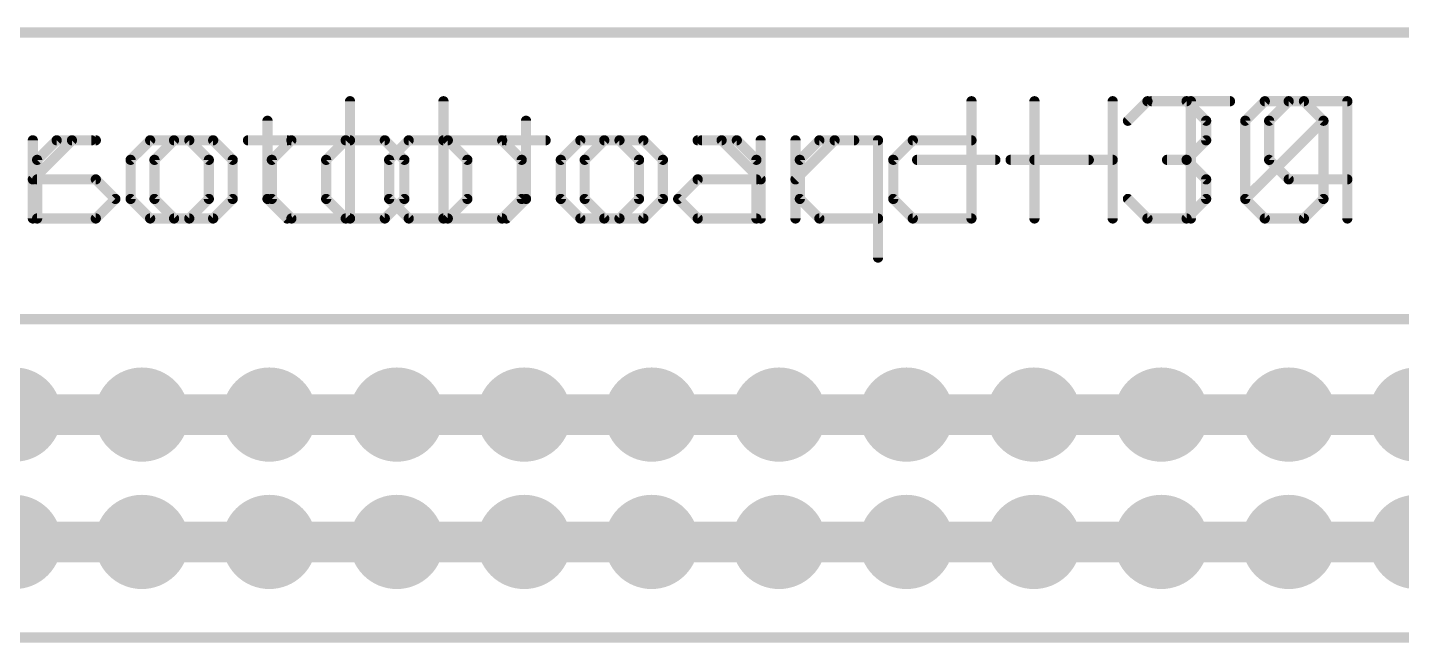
# Model space of a CAD drawing. Extents: x -0.1 to 94.1, y -0.1 to 63.6.
# Drawn here: x 39.63 to 67.02, y 51.33 to 63.6 of the extents above; entities that cross this region are included whole.
import ezdxf

# ---------------------------------------------------------------- set-up
doc = ezdxf.new("R2010")
doc.units = 0
for name, color, linetype in [('16', 132, 'CONTINUOUS'), ('17', 110, 'CONTINUOUS'), ('20', 53, 'CONTINUOUS'), ('21', 41, 'CONTINUOUS'), ('22', 40, 'CONTINUOUS'), ('51', 53, 'CONTINUOUS')]:
    doc.layers.add(name, color=color, linetype=linetype)

# ---------------------------------------------------------------- blocks, each defined once
blk = doc.blocks.new('RECT')
blk.add_solid([(-0.5, -0.5), (0.5, -0.5), (-0.5, 0.5), (0.5, 0.5)])
blk = doc.blocks.new('ROUNDP')
at = {"const_width": 0.5}
blk.add_lwpolyline([(0, -0.25, 1), (0, 0.25, 1), (0, -0.25)], format="xyb", dxfattribs=at)

msp = doc.modelspace()

# ---------------------------------------------------------------- linework, layer by layer
at = {"layer": '16', "const_width": 0.8128}
for points in [[(36.83, 55.88), (39.37, 55.88)], [(39.37, 55.88), (41.91, 55.88)], [(41.91, 55.88), (44.45, 55.88)], [(44.45, 55.88), (46.99, 55.88)], [(46.99, 55.88), (49.53, 55.88)], [(49.53, 55.88), (52.07, 55.88)], [(52.07, 55.88), (54.61, 55.88)], [(54.61, 55.88), (57.15, 55.88)], [(57.15, 55.88), (59.69, 55.88)], [(59.69, 55.88), (62.23, 55.88)], [(62.23, 55.88), (64.77, 55.88)], [(64.77, 55.88), (67.31, 55.88)], [(67.31, 55.88), (69.85, 55.88)], [(36.83, 53.34), (39.37, 53.34)], [(39.37, 53.34), (41.91, 53.34)], [(41.91, 53.34), (44.45, 53.34)], [(46.99, 53.34), (44.45, 53.34)], [(49.53, 53.34), (46.99, 53.34)], [(52.07, 53.34), (49.53, 53.34)], [(54.61, 53.34), (52.07, 53.34)], [(57.15, 53.34), (54.61, 53.34)], [(59.69, 53.34), (57.15, 53.34)], [(62.23, 53.34), (59.69, 53.34)], [(64.77, 53.34), (62.23, 53.34)], [(67.31, 53.34), (64.77, 53.34)], [(69.85, 53.34), (67.31, 53.34)]]:
    msp.add_lwpolyline(points, dxfattribs=at)
at = {"layer": '16', "const_width": 0.4064}
for points in [[(39.37, 55.6768, 1), (39.37, 56.0832)], [(41.91, 56.0832, 1), (41.91, 55.6768)], [(41.91, 55.6768, 1), (41.91, 56.0832)], [(44.45, 56.0832, 1), (44.45, 55.6768)], [(44.45, 55.6768, 1), (44.45, 56.0832)], [(46.99, 56.0832, 1), (46.99, 55.6768)], [(46.99, 55.6768, 1), (46.99, 56.0832)], [(49.53, 56.0832, 1), (49.53, 55.6768)], [(49.53, 55.6768, 1), (49.53, 56.0832)], [(52.07, 56.0832, 1), (52.07, 55.6768)], [(52.07, 55.6768, 1), (52.07, 56.0832)], [(54.61, 56.0832, 1), (54.61, 55.6768)], [(54.61, 55.6768, 1), (54.61, 56.0832)], [(57.15, 56.0832, 1), (57.15, 55.6768)], [(57.15, 55.6768, 1), (57.15, 56.0832)], [(59.69, 56.0832, 1), (59.69, 55.6768)], [(59.69, 55.6768, 1), (59.69, 56.0832)], [(62.23, 56.0832, 1), (62.23, 55.6768)], [(62.23, 55.6768, 1), (62.23, 56.0832)], [(64.77, 56.0832, 1), (64.77, 55.6768)], [(64.77, 55.6768, 1), (64.77, 56.0832)], [(67.31, 56.0832, 1), (67.31, 55.6768)], [(39.37, 53.1368, 1), (39.37, 53.5432)], [(41.91, 53.5432, 1), (41.91, 53.1368)], [(41.91, 53.1368, 1), (41.91, 53.5432)], [(44.45, 53.5432, 1), (44.45, 53.1368)], [(44.45, 53.1368, 1), (44.45, 53.5432)], [(46.99, 53.5432, 1), (46.99, 53.1368)], [(46.99, 53.1368, 1), (46.99, 53.5432)], [(49.53, 53.5432, 1), (49.53, 53.1368)], [(49.53, 53.1368, 1), (49.53, 53.5432)], [(52.07, 53.5432, 1), (52.07, 53.1368)], [(52.07, 53.1368, 1), (52.07, 53.5432)], [(54.61, 53.5432, 1), (54.61, 53.1368)], [(54.61, 53.1368, 1), (54.61, 53.5432)], [(57.15, 53.5432, 1), (57.15, 53.1368)], [(57.15, 53.1368, 1), (57.15, 53.5432)], [(59.69, 53.5432, 1), (59.69, 53.1368)], [(59.69, 53.1368, 1), (59.69, 53.5432)], [(62.23, 53.5432, 1), (62.23, 53.1368)], [(62.23, 53.1368, 1), (62.23, 53.5432)], [(64.77, 53.5432, 1), (64.77, 53.1368)], [(64.77, 53.1368, 1), (64.77, 53.5432)], [(67.31, 53.5432, 1), (67.31, 53.1368)]]:
    msp.add_lwpolyline(points, format="xyb", dxfattribs=at)
at = {"layer": '20', "const_width": 0.2032}
msp.add_lwpolyline([(91.6579, 63.5), (2.3221, 63.5)], dxfattribs=at)
at = {"layer": '21', "const_width": 0.2032}
for points in [[(47.9214, 62.1304), (47.9214, 59.7916)], [(58.446, 62.1304), (58.446, 59.7916)], [(61.5644, 61.7406), (61.9542, 62.1304)], [(61.9542, 62.1304), (62.7338, 62.1304)], [(62.7338, 62.1304), (63.1236, 61.7406)], [(63.9032, 61.7406), (64.2929, 62.1304)], [(64.2929, 62.1304), (65.0725, 62.1304)], [(65.0725, 62.1304), (65.4623, 61.7406)], [(44.4132, 61.7406), (44.4132, 60.1814)], [(63.1236, 61.7406), (63.1236, 61.3508)], [(63.9032, 60.1814), (63.9032, 61.7406)], [(63.9032, 60.1814), (65.4623, 61.7406)], [(65.4623, 61.7406), (65.4623, 60.1814)], [(39.7356, 59.7916), (39.7356, 61.3508)], [(39.7356, 60.5712), (40.5152, 61.3508)], [(40.5152, 61.3508), (40.905, 61.3508)], [(42.0744, 61.3508), (41.6846, 60.961)], [(42.854, 61.3508), (42.0744, 61.3508)], [(43.2438, 60.961), (42.854, 61.3508)], [(44.0234, 61.3508), (44.803, 61.3508)], [(45.9724, 61.3508), (45.5826, 60.961)], [(46.752, 61.3508), (45.9724, 61.3508)], [(47.1418, 60.961), (46.752, 61.3508)], [(49.0908, 61.3508), (47.9214, 61.3508)], [(49.4806, 60.961), (49.0908, 61.3508)], [(50.65, 61.3508), (50.2602, 60.961)], [(51.4296, 61.3508), (50.65, 61.3508)], [(51.8194, 60.961), (51.4296, 61.3508)], [(52.9888, 61.3508), (53.7684, 61.3508)], [(53.7684, 61.3508), (54.1582, 60.961)], [(54.9378, 59.7916), (54.9378, 61.3508)], [(54.9378, 60.5712), (55.7174, 61.3508)], [(55.7174, 61.3508), (56.1072, 61.3508)], [(56.8868, 60.961), (57.2766, 61.3508)], [(57.2766, 61.3508), (58.446, 61.3508)], [(63.1236, 61.3508), (62.7338, 60.961)], [(41.6846, 60.961), (41.6846, 60.1814)], [(43.2438, 60.1814), (43.2438, 60.961)], [(45.5826, 60.961), (45.5826, 60.1814)], [(47.1418, 60.1814), (47.1418, 60.961)], [(49.4806, 60.1814), (49.4806, 60.961)], [(50.2602, 60.961), (50.2602, 60.1814)], [(51.8194, 60.1814), (51.8194, 60.961)], [(54.1582, 60.961), (54.1582, 59.7916)], [(56.8868, 60.1814), (56.8868, 60.961)], [(59.2256, 60.961), (60.7848, 60.961)], [(62.7338, 60.961), (62.3439, 60.961)], [(62.7338, 60.961), (63.1236, 60.5712)], [(52.599, 60.1814), (52.9888, 60.5712)], [(52.9888, 60.5712), (54.1582, 60.5712)], [(63.1236, 60.5712), (63.1236, 60.1814)], [(41.6846, 60.1814), (42.0744, 59.7916)], [(42.854, 59.7916), (43.2438, 60.1814)], [(44.4132, 60.1814), (44.803, 59.7916)], [(45.5826, 60.1814), (45.9724, 59.7916)], [(46.752, 59.7916), (47.1418, 60.1814)], [(49.0908, 59.7916), (49.4806, 60.1814)], [(50.2602, 60.1814), (50.65, 59.7916)], [(51.4296, 59.7916), (51.8194, 60.1814)], [(52.9888, 59.7916), (52.599, 60.1814)], [(57.2766, 59.7916), (56.8868, 60.1814)], [(61.9542, 59.7916), (61.5644, 60.1814)], [(63.1236, 60.1814), (62.7338, 59.7916)], [(64.2929, 59.7916), (63.9032, 60.1814)], [(65.4623, 60.1814), (65.0725, 59.7916)], [(42.0744, 59.7916), (42.854, 59.7916)], [(45.9724, 59.7916), (46.752, 59.7916)], [(47.9214, 59.7916), (49.0908, 59.7916)], [(50.65, 59.7916), (51.4296, 59.7916)], [(54.1582, 59.7916), (52.9888, 59.7916)], [(58.446, 59.7916), (57.2766, 59.7916)], [(62.7338, 59.7916), (61.9542, 59.7916)], [(65.0725, 59.7916), (64.2929, 59.7916)], [(11.43, 57.785), (82.55, 57.785)], [(11.43, 51.435), (82.55, 51.435)]]:
    msp.add_lwpolyline(points, dxfattribs=at)
at = {"layer": '21', "const_width": 0.1016}
for points in [[(47.9722, 62.1304, 1), (47.8706, 62.1304)], [(58.4968, 62.1304, 1), (58.3952, 62.1304)], [(61.9542, 62.1812, 1), (61.9542, 62.0796)], [(61.9901, 62.0945, 1), (61.9182, 62.1663)], [(62.7697, 62.1663, 1), (62.6978, 62.0945)], [(62.7338, 62.0796, 1), (62.7338, 62.1812)], [(64.2929, 62.1812, 1), (64.2929, 62.0796)], [(64.3289, 62.0945, 1), (64.257, 62.1663)], [(65.1085, 62.1663, 1), (65.0366, 62.0945)], [(65.0725, 62.0796, 1), (65.0725, 62.1812)], [(44.464, 61.7406, 1), (44.3624, 61.7406)], [(61.5284, 61.7765, 1), (61.6003, 61.7047)], [(63.1744, 61.7406, 1), (63.0727, 61.7406)], [(63.0876, 61.7047, 1), (63.1595, 61.7765)], [(63.8672, 61.7765, 1), (63.9391, 61.7047)], [(63.954, 61.7406, 1), (63.8524, 61.7406)], [(65.5131, 61.7406, 1), (65.4115, 61.7406)], [(65.4983, 61.7047, 1), (65.4264, 61.7765)], [(65.4264, 61.7047, 1), (65.4983, 61.7765)], [(39.7864, 61.3508, 1), (39.6848, 61.3508)], [(40.5152, 61.4016, 1), (40.5152, 61.3)], [(40.5511, 61.3149, 1), (40.4793, 61.3867)], [(40.905, 61.3, 1), (40.905, 61.4016)], [(42.0744, 61.4016, 1), (42.0744, 61.3)], [(42.1103, 61.3149, 1), (42.0385, 61.3867)], [(42.8899, 61.3867, 1), (42.8181, 61.3149)], [(42.854, 61.3, 1), (42.854, 61.4016)], [(44.0234, 61.4016, 1), (44.0234, 61.3)], [(44.803, 61.3, 1), (44.803, 61.4016)], [(45.9724, 61.4016, 1), (45.9724, 61.3)], [(46.0083, 61.3149, 1), (45.9365, 61.3867)], [(46.7879, 61.3867, 1), (46.7161, 61.3149)], [(46.752, 61.3, 1), (46.752, 61.4016)], [(47.9214, 61.4016, 1), (47.9214, 61.3)], [(49.1267, 61.3867, 1), (49.0548, 61.3149)], [(49.0908, 61.3, 1), (49.0908, 61.4016)], [(50.65, 61.4016, 1), (50.65, 61.3)], [(50.6859, 61.3149, 1), (50.614, 61.3867)], [(51.4655, 61.3867, 1), (51.3936, 61.3149)], [(51.4296, 61.3, 1), (51.4296, 61.4016)], [(52.9888, 61.4016, 1), (52.9888, 61.3)], [(53.8043, 61.3867, 1), (53.7324, 61.3149)], [(53.7684, 61.3, 1), (53.7684, 61.4016)], [(54.9886, 61.3508, 1), (54.887, 61.3508)], [(55.7174, 61.4016, 1), (55.7174, 61.3)], [(55.7533, 61.3149, 1), (55.6814, 61.3867)], [(56.1072, 61.3, 1), (56.1072, 61.4016)], [(57.2766, 61.4016, 1), (57.2766, 61.3)], [(57.3125, 61.3149, 1), (57.2406, 61.3867)], [(58.446, 61.3, 1), (58.446, 61.4016)], [(63.0727, 61.3508, 1), (63.1744, 61.3508)], [(63.1595, 61.3149, 1), (63.0876, 61.3867)], [(41.7354, 60.961, 1), (41.6338, 60.961)], [(41.6487, 60.9969, 1), (41.7205, 60.9251)], [(43.2946, 60.961, 1), (43.193, 60.961)], [(43.2079, 60.9251, 1), (43.2797, 60.9969)], [(45.6334, 60.961, 1), (45.5318, 60.961)], [(45.5467, 60.9969, 1), (45.6185, 60.9251)], [(47.1926, 60.961, 1), (47.091, 60.961)], [(47.1059, 60.9251, 1), (47.1777, 60.9969)], [(49.5314, 60.961, 1), (49.4298, 60.961)], [(49.4446, 60.9251, 1), (49.5165, 60.9969)], [(50.2242, 60.9969, 1), (50.2961, 60.9251)], [(50.311, 60.961, 1), (50.2094, 60.961)], [(51.8702, 60.961, 1), (51.7686, 60.961)], [(51.7834, 60.9251, 1), (51.8553, 60.9969)], [(54.209, 60.961, 1), (54.1074, 60.961)], [(54.1222, 60.9251, 1), (54.1941, 60.9969)], [(56.8508, 60.9969, 1), (56.9227, 60.9251)], [(56.9376, 60.961, 1), (56.836, 60.961)], [(59.2256, 61.0118, 1), (59.2256, 60.9102)], [(60.7848, 60.9102, 1), (60.7848, 61.0118)], [(62.3439, 61.0118, 1), (62.3439, 60.9102)], [(62.7697, 60.9969, 1), (62.6978, 60.9251)], [(62.6978, 60.9969, 1), (62.7697, 60.9251)], [(62.7338, 60.9102, 1), (62.7338, 61.0118)], [(39.6997, 60.6071, 1), (39.7715, 60.5353)], [(52.9888, 60.622, 1), (52.9888, 60.5204)], [(53.0247, 60.5353, 1), (52.9528, 60.6071)], [(54.1582, 60.5204, 1), (54.1582, 60.622)], [(54.9018, 60.6071, 1), (54.9737, 60.5353)], [(63.1744, 60.5712, 1), (63.0727, 60.5712)], [(63.0876, 60.5353, 1), (63.1595, 60.6071)], [(41.7205, 60.2173, 1), (41.6487, 60.1455)], [(43.2797, 60.1455, 1), (43.2079, 60.2173)], [(44.4491, 60.2173, 1), (44.3773, 60.1455)], [(45.6185, 60.2173, 1), (45.5467, 60.1455)], [(47.1777, 60.1455, 1), (47.1059, 60.2173)], [(49.5165, 60.1455, 1), (49.4446, 60.2173)], [(50.2961, 60.2173, 1), (50.2242, 60.1455)], [(51.8553, 60.1455, 1), (51.7834, 60.2173)], [(52.6349, 60.2173, 1), (52.563, 60.1455)], [(52.563, 60.2173, 1), (52.6349, 60.1455)], [(56.9227, 60.2173, 1), (56.8508, 60.1455)], [(61.6003, 60.2173, 1), (61.5284, 60.1455)], [(63.1595, 60.1455, 1), (63.0876, 60.2173)], [(63.9391, 60.2173, 1), (63.8672, 60.1455)], [(63.8672, 60.2173, 1), (63.9391, 60.1455)], [(65.4983, 60.1455, 1), (65.4264, 60.2173)], [(41.6338, 60.1814, 1), (41.7354, 60.1814)], [(43.193, 60.1814, 1), (43.2946, 60.1814)], [(44.3624, 60.1814, 1), (44.464, 60.1814)], [(45.5318, 60.1814, 1), (45.6334, 60.1814)], [(47.091, 60.1814, 1), (47.1926, 60.1814)], [(49.4298, 60.1814, 1), (49.5314, 60.1814)], [(50.2094, 60.1814, 1), (50.311, 60.1814)], [(51.7686, 60.1814, 1), (51.8702, 60.1814)], [(56.836, 60.1814, 1), (56.9376, 60.1814)], [(63.0727, 60.1814, 1), (63.1744, 60.1814)], [(63.8524, 60.1814, 1), (63.954, 60.1814)], [(65.4115, 60.1814, 1), (65.5131, 60.1814)], [(39.6848, 59.7916, 1), (39.7864, 59.7916)], [(42.0744, 59.8424, 1), (42.0744, 59.7408)], [(42.0385, 59.7557, 1), (42.1103, 59.8275)], [(42.8181, 59.8275, 1), (42.8899, 59.7557)], [(42.854, 59.7408, 1), (42.854, 59.8424)], [(44.7671, 59.7557, 1), (44.8389, 59.8275)], [(45.9724, 59.8424, 1), (45.9724, 59.7408)], [(45.9365, 59.7557, 1), (46.0083, 59.8275)], [(46.7161, 59.8275, 1), (46.7879, 59.7557)], [(46.752, 59.7408, 1), (46.752, 59.8424)], [(47.9214, 59.8424, 1), (47.9214, 59.7408)], [(47.8706, 59.7916, 1), (47.9722, 59.7916)], [(49.0548, 59.8275, 1), (49.1267, 59.7557)], [(49.0908, 59.7408, 1), (49.0908, 59.8424)], [(50.65, 59.8424, 1), (50.65, 59.7408)], [(50.614, 59.7557, 1), (50.6859, 59.8275)], [(51.3936, 59.8275, 1), (51.4655, 59.7557)], [(51.4296, 59.7408, 1), (51.4296, 59.8424)], [(52.9888, 59.8424, 1), (52.9888, 59.7408)], [(52.9528, 59.7557, 1), (53.0247, 59.8275)], [(54.1074, 59.7916, 1), (54.209, 59.7916)], [(54.1582, 59.7408, 1), (54.1582, 59.8424)], [(54.887, 59.7916, 1), (54.9886, 59.7916)], [(57.2766, 59.8424, 1), (57.2766, 59.7408)], [(57.2406, 59.7557, 1), (57.3125, 59.8275)], [(58.3952, 59.7916, 1), (58.4968, 59.7916)], [(58.446, 59.7408, 1), (58.446, 59.8424)], [(61.9542, 59.8424, 1), (61.9542, 59.7408)], [(61.9182, 59.7557, 1), (61.9901, 59.8275)], [(62.6978, 59.8275, 1), (62.7697, 59.7557)], [(62.7338, 59.7408, 1), (62.7338, 59.8424)], [(64.2929, 59.8424, 1), (64.2929, 59.7408)], [(64.257, 59.7557, 1), (64.3289, 59.8275)], [(65.0366, 59.8275, 1), (65.1085, 59.7557)], [(65.0725, 59.7408, 1), (65.0725, 59.8424)]]:
    msp.add_lwpolyline(points, format="xyb", dxfattribs=at)
at = {"layer": '22', "const_width": 0.2032}
for points in [[(46.0586, 62.1304), (46.0586, 59.7916)], [(59.7016, 62.1304), (59.7016, 59.7916)], [(61.2608, 59.7916), (61.2608, 62.1304)], [(63.5996, 62.1304), (62.0404, 62.1304)], [(62.82, 59.7916), (62.82, 62.1304)], [(64.769, 62.1304), (64.3792, 61.7406)], [(65.9384, 62.1304), (64.769, 62.1304)], [(65.9384, 59.7916), (65.9384, 62.1304)], [(49.5668, 61.7406), (49.5668, 60.1814)], [(64.3792, 61.7406), (64.3792, 60.961)], [(40.2116, 61.3508), (39.8218, 60.961)], [(40.9912, 61.3508), (40.2116, 61.3508)], [(42.1606, 60.961), (42.5504, 61.3508)], [(42.5504, 61.3508), (43.33, 61.3508)], [(43.33, 61.3508), (43.7198, 60.961)], [(44.4994, 60.961), (44.8892, 61.3508)], [(44.8892, 61.3508), (46.0586, 61.3508)], [(46.8382, 60.961), (47.228, 61.3508)], [(47.228, 61.3508), (48.0076, 61.3508)], [(48.0076, 61.3508), (48.3974, 60.961)], [(49.9566, 61.3508), (49.177, 61.3508)], [(50.7362, 60.961), (51.126, 61.3508)], [(51.126, 61.3508), (51.9056, 61.3508)], [(51.9056, 61.3508), (52.2954, 60.961)], [(53.4648, 61.3508), (53.075, 61.3508)], [(54.2444, 60.5712), (53.4648, 61.3508)], [(54.2444, 59.7916), (54.2444, 61.3508)], [(55.4138, 61.3508), (55.024, 60.961)], [(56.5832, 61.3508), (55.4138, 61.3508)], [(56.5832, 59.012), (56.5832, 61.3508)], [(39.8218, 60.961), (39.8218, 59.7916)], [(42.1606, 60.1814), (42.1606, 60.961)], [(43.7198, 60.961), (43.7198, 60.1814)], [(44.4994, 60.1814), (44.4994, 60.961)], [(46.8382, 60.1814), (46.8382, 60.961)], [(48.3974, 60.961), (48.3974, 60.1814)], [(50.7362, 60.1814), (50.7362, 60.961)], [(52.2954, 60.961), (52.2954, 60.1814)], [(55.024, 60.961), (55.024, 60.1814)], [(58.922, 60.961), (57.3628, 60.961)], [(61.2608, 60.961), (59.7016, 60.961)], [(64.3792, 60.961), (64.769, 60.5712)], [(40.9912, 60.5712), (39.8218, 60.5712)], [(41.381, 60.1814), (40.9912, 60.5712)], [(64.769, 60.5712), (65.9384, 60.5712)], [(40.9912, 59.7916), (41.381, 60.1814)], [(42.5504, 59.7916), (42.1606, 60.1814)], [(43.7198, 60.1814), (43.33, 59.7916)], [(44.8892, 59.7916), (44.4994, 60.1814)], [(47.228, 59.7916), (46.8382, 60.1814)], [(48.3974, 60.1814), (48.0076, 59.7916)], [(49.5668, 60.1814), (49.177, 59.7916)], [(51.126, 59.7916), (50.7362, 60.1814)], [(52.2954, 60.1814), (51.9056, 59.7916)], [(55.024, 60.1814), (55.4138, 59.7916)], [(39.8218, 59.7916), (40.9912, 59.7916)], [(43.33, 59.7916), (42.5504, 59.7916)], [(46.0586, 59.7916), (44.8892, 59.7916)], [(48.0076, 59.7916), (47.228, 59.7916)], [(51.9056, 59.7916), (51.126, 59.7916)], [(55.4138, 59.7916), (56.5832, 59.7916)], [(11.43, 57.785), (82.55, 57.785)], [(11.43, 51.435), (82.55, 51.435)]]:
    msp.add_lwpolyline(points, dxfattribs=at)
at = {"layer": '22', "const_width": 0.1016}
for points in [[(46.1094, 62.1304, 1), (46.0078, 62.1304)], [(59.7524, 62.1304, 1), (59.6508, 62.1304)], [(61.3116, 62.1304, 1), (61.21, 62.1304)], [(62.0404, 62.1812, 1), (62.0404, 62.0796)], [(62.8708, 62.1304, 1), (62.7692, 62.1304)], [(63.5996, 62.0796, 1), (63.5996, 62.1812)], [(64.769, 62.1812, 1), (64.769, 62.0796)], [(64.8049, 62.0945, 1), (64.7331, 62.1663)], [(65.9892, 62.1304, 1), (65.8876, 62.1304)], [(65.9384, 62.0796, 1), (65.9384, 62.1812)], [(49.6176, 61.7406, 1), (49.516, 61.7406)], [(64.43, 61.7406, 1), (64.3284, 61.7406)], [(64.3433, 61.7765, 1), (64.4151, 61.7047)], [(40.2116, 61.4016, 1), (40.2116, 61.3)], [(40.2476, 61.3149, 1), (40.1757, 61.3867)], [(40.9912, 61.3, 1), (40.9912, 61.4016)], [(42.5504, 61.4016, 1), (42.5504, 61.3)], [(42.5864, 61.3149, 1), (42.5145, 61.3867)], [(43.366, 61.3867, 1), (43.2941, 61.3149)], [(43.33, 61.3, 1), (43.33, 61.4016)], [(44.8892, 61.4016, 1), (44.8892, 61.3)], [(44.9252, 61.3149, 1), (44.8533, 61.3867)], [(46.0586, 61.3, 1), (46.0586, 61.4016)], [(47.228, 61.4016, 1), (47.228, 61.3)], [(47.2639, 61.3149, 1), (47.1921, 61.3867)], [(48.0435, 61.3867, 1), (47.9717, 61.3149)], [(48.0076, 61.3, 1), (48.0076, 61.4016)], [(49.177, 61.4016, 1), (49.177, 61.3)], [(49.9566, 61.3, 1), (49.9566, 61.4016)], [(51.126, 61.4016, 1), (51.126, 61.3)], [(51.1619, 61.3149, 1), (51.0901, 61.3867)], [(51.9415, 61.3867, 1), (51.8697, 61.3149)], [(51.9056, 61.3, 1), (51.9056, 61.4016)], [(53.075, 61.4016, 1), (53.075, 61.3)], [(53.5007, 61.3867, 1), (53.4289, 61.3149)], [(53.4648, 61.3, 1), (53.4648, 61.4016)], [(54.2952, 61.3508, 1), (54.1936, 61.3508)], [(55.4138, 61.4016, 1), (55.4138, 61.3)], [(55.4497, 61.3149, 1), (55.3779, 61.3867)], [(56.634, 61.3508, 1), (56.5324, 61.3508)], [(56.5832, 61.3, 1), (56.5832, 61.4016)], [(39.8726, 60.961, 1), (39.771, 60.961)], [(39.7859, 60.9969, 1), (39.8578, 60.9251)], [(42.2114, 60.961, 1), (42.1098, 60.961)], [(42.1247, 60.9969, 1), (42.1966, 60.9251)], [(43.7706, 60.961, 1), (43.669, 60.961)], [(43.6839, 60.9251, 1), (43.7558, 60.9969)], [(44.5502, 60.961, 1), (44.4486, 60.961)], [(44.4635, 60.9969, 1), (44.5354, 60.9251)], [(46.889, 60.961, 1), (46.7874, 60.961)], [(46.8023, 60.9969, 1), (46.8741, 60.9251)], [(48.4482, 60.961, 1), (48.3466, 60.961)], [(48.3615, 60.9251, 1), (48.4333, 60.9969)], [(50.787, 60.961, 1), (50.6854, 60.961)], [(50.7003, 60.9969, 1), (50.7721, 60.9251)], [(52.3462, 60.961, 1), (52.2446, 60.961)], [(52.2595, 60.9251, 1), (52.3313, 60.9969)], [(55.0748, 60.961, 1), (54.9732, 60.961)], [(54.9881, 60.9969, 1), (55.0599, 60.9251)], [(57.3628, 61.0118, 1), (57.3628, 60.9102)], [(58.922, 60.9102, 1), (58.922, 61.0118)], [(59.7016, 61.0118, 1), (59.7016, 60.9102)], [(61.2608, 60.9102, 1), (61.2608, 61.0118)], [(64.4151, 60.9969, 1), (64.3433, 60.9251)], [(64.3284, 60.961, 1), (64.43, 60.961)], [(39.8218, 60.622, 1), (39.8218, 60.5204)], [(41.0272, 60.6071, 1), (40.9553, 60.5353)], [(40.9912, 60.5204, 1), (40.9912, 60.622)], [(54.2085, 60.5353, 1), (54.2803, 60.6071)], [(64.769, 60.622, 1), (64.769, 60.5204)], [(64.7331, 60.5353, 1), (64.8049, 60.6071)], [(65.9384, 60.5204, 1), (65.9384, 60.622)], [(41.417, 60.1455, 1), (41.3451, 60.2173)], [(41.3451, 60.1455, 1), (41.417, 60.2173)], [(42.1966, 60.2173, 1), (42.1247, 60.1455)], [(43.7558, 60.1455, 1), (43.6839, 60.2173)], [(44.5354, 60.2173, 1), (44.4635, 60.1455)], [(46.8741, 60.2173, 1), (46.8023, 60.1455)], [(48.4333, 60.1455, 1), (48.3615, 60.2173)], [(49.6027, 60.1455, 1), (49.5309, 60.2173)], [(50.7721, 60.2173, 1), (50.7003, 60.1455)], [(52.3313, 60.1455, 1), (52.2595, 60.2173)], [(55.0599, 60.2173, 1), (54.9881, 60.1455)], [(42.1098, 60.1814, 1), (42.2114, 60.1814)], [(43.669, 60.1814, 1), (43.7706, 60.1814)], [(44.4486, 60.1814, 1), (44.5502, 60.1814)], [(46.7874, 60.1814, 1), (46.889, 60.1814)], [(48.3466, 60.1814, 1), (48.4482, 60.1814)], [(49.516, 60.1814, 1), (49.6176, 60.1814)], [(50.6854, 60.1814, 1), (50.787, 60.1814)], [(52.2446, 60.1814, 1), (52.3462, 60.1814)], [(54.9732, 60.1814, 1), (55.0748, 60.1814)], [(39.8218, 59.8424, 1), (39.8218, 59.7408)], [(39.771, 59.7916, 1), (39.8726, 59.7916)], [(40.9553, 59.8275, 1), (41.0272, 59.7557)], [(40.9912, 59.7408, 1), (40.9912, 59.8424)], [(42.5504, 59.8424, 1), (42.5504, 59.7408)], [(42.5145, 59.7557, 1), (42.5864, 59.8275)], [(43.2941, 59.8275, 1), (43.366, 59.7557)], [(43.33, 59.7408, 1), (43.33, 59.8424)], [(44.8892, 59.8424, 1), (44.8892, 59.7408)], [(44.8533, 59.7557, 1), (44.9252, 59.8275)], [(46.0078, 59.7916, 1), (46.1094, 59.7916)], [(46.0586, 59.7408, 1), (46.0586, 59.8424)], [(47.228, 59.8424, 1), (47.228, 59.7408)], [(47.1921, 59.7557, 1), (47.2639, 59.8275)], [(47.9717, 59.8275, 1), (48.0435, 59.7557)], [(48.0076, 59.7408, 1), (48.0076, 59.8424)], [(49.1411, 59.8275, 1), (49.2129, 59.7557)], [(51.126, 59.8424, 1), (51.126, 59.7408)], [(51.0901, 59.7557, 1), (51.1619, 59.8275)], [(51.8697, 59.8275, 1), (51.9415, 59.7557)], [(51.9056, 59.7408, 1), (51.9056, 59.8424)], [(54.1936, 59.7916, 1), (54.2952, 59.7916)], [(55.4138, 59.8424, 1), (55.4138, 59.7408)], [(55.3779, 59.7557, 1), (55.4497, 59.8275)], [(56.5832, 59.7408, 1), (56.5832, 59.8424)], [(59.6508, 59.7916, 1), (59.7524, 59.7916)], [(61.21, 59.7916, 1), (61.3116, 59.7916)], [(62.7692, 59.7916, 1), (62.8708, 59.7916)], [(65.8876, 59.7916, 1), (65.9892, 59.7916)], [(56.5324, 59.012, 1), (56.634, 59.012)]]:
    msp.add_lwpolyline(points, format="xyb", dxfattribs=at)

# ---------------------------------------------------------------- block references
at = {"layer": '17', "xscale": 1.8796, "yscale": 1.8796, "rotation": 90}
for p in [(39.37, 55.88), (39.37, 55.88), (41.91, 55.88), (41.91, 55.88), (44.45, 55.88), (44.45, 55.88), (46.99, 55.88), (46.99, 55.88), (49.53, 55.88), (49.53, 55.88), (52.07, 55.88), (52.07, 55.88), (54.61, 55.88), (54.61, 55.88), (57.15, 55.88), (57.15, 55.88), (59.69, 55.88), (59.69, 55.88), (62.23, 55.88), (62.23, 55.88), (64.77, 55.88), (64.77, 55.88), (67.31, 55.88), (67.31, 55.88), (39.37, 53.34), (39.37, 53.34), (41.91, 53.34), (41.91, 53.34), (44.45, 53.34), (44.45, 53.34), (46.99, 53.34), (46.99, 53.34), (49.53, 53.34), (49.53, 53.34), (52.07, 53.34), (52.07, 53.34), (54.61, 53.34), (54.61, 53.34), (57.15, 53.34), (57.15, 53.34), (59.69, 53.34), (59.69, 53.34), (62.23, 53.34), (62.23, 53.34), (64.77, 53.34), (64.77, 53.34), (67.31, 53.34), (67.31, 53.34)]:
    msp.add_blockref('ROUNDP', p, dxfattribs=at)
at = {"layer": '51', "xscale": 0.508, "yscale": 0.508}
for p in [(41.91, 55.88), (44.45, 55.88), (46.99, 55.88), (49.53, 55.88), (52.07, 55.88), (54.61, 55.88), (57.15, 55.88), (59.69, 55.88), (62.23, 55.88), (64.77, 55.88), (41.91, 53.34), (44.45, 53.34), (46.99, 53.34), (49.53, 53.34), (52.07, 53.34), (54.61, 53.34), (57.15, 53.34), (59.69, 53.34), (62.23, 53.34), (64.77, 53.34)]:
    msp.add_blockref('RECT', p, dxfattribs=at)

doc.saveas('drawing.dxf')
